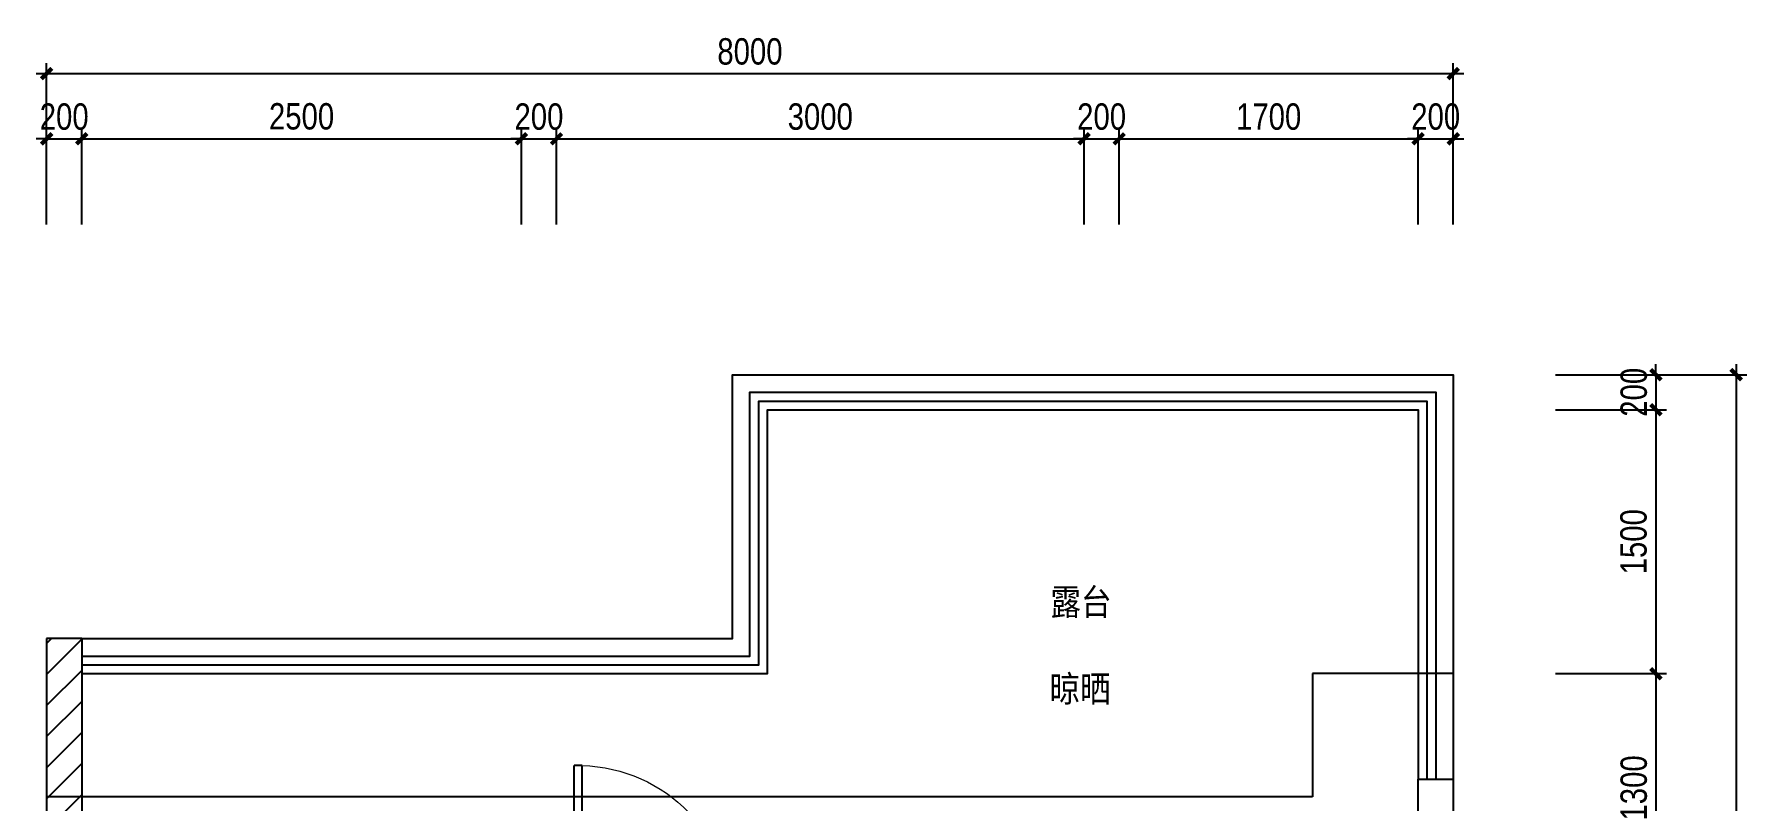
# Model space of a CAD drawing. Extents: x 160245 to 405305, y -111140 to 232735.
# Drawn here: x 270337 to 280076, y -95713 to -91355 of the extents above; entities that cross this region are included whole.
import ezdxf

# ---------------------------------------------------------------- set-up
doc = ezdxf.new("R2010")
doc.units = 0
doc.header["$LTSCALE"] = 10
doc.header["$MEASUREMENT"] = 0
doc.linetypes.add('HIDDEN', pattern=[0.375, 0.25, -0.125])
doc.layers.get('Defpoints').update_dxf_attribs({"color": 229})
for name, color, linetype in [('Door 门', 107, 'Continuous'), ('P-Furniture 家具', 153, 'Continuous'), ('P-N wall 新建隔墙', 241, 'Continuous'), ('P-O wall 原始墙体', 245, 'Continuous'), ('P-o 原建筑尺寸', 8, 'Continuous'), ('P-Text  平面文字', 9, 'Continuous')]:
    doc.layers.add(name, color=color, linetype=linetype)
doc.styles.add('PDC DIM', font='PMingLiU-ExtB.ttf', dxfattribs={"width": 0.85})
doc.dimstyles.new('PDC-A2', dxfattribs={"dimscale": 0, "dimtxt": 2.5, "dimasz": 1, "dimexe": 1, "dimexo": 1, "dimgap": 0.7, "dimtad": 1, "dimdec": 0, "dimtxsty": 'PDC DIM', "dimblk": 'ARCHTICK', "dimcen": 1, "dimdle": 1, "dimclrd": 8, "dimclre": 8, "dimclrt": 9, "dimadec": 0, "dimazin": 0, "dimtfac": 1, "dimtdec": 0, "dimtix": 1, "dimtmove": 2, "dimatfit": 3, "dimldrblk": 'PDC A2 T R', "dimfxl": 10, "dimfxlon": 1, "dimarcsym": 0})

# ---------------------------------------------------------------- blocks, each defined once
blk = doc.blocks.new('$DorLib2D$00000001')
for p, q in [((0.45, 0.975), (0.5, 0.975)), ((0.45, 0), (0.45, 0.975)), ((0.5, 0), (0.5, 0.975)), ((0.5, 0), (0.45, 0))]:
    blk.add_line(p, q)
at = {"lineweight": 13}
blk.add_arc((0.475, 0), 0.975, 91.4693, 180, dxfattribs=at)
blk = doc.blocks.new('_ArchTick')
at = {"color": 0, "linetype": 'ByBlock', "const_width": 0.4}
blk.add_lwpolyline([(-0.5, -0.5), (0.5, 0.5)], dxfattribs=at)
blk = doc.blocks.new('*D1026')
at = {"layer": 'Defpoints', "color": 0, "transparency": 16777216}
for p in [(278928.6, -93290.6), (278928.6, -93490.6), (279559.4, -93490.6)]:
    blk.add_point(p, dxfattribs=at)
at = {"layer": 'P-o 原建筑尺寸', "color": 8, "lineweight": -2, "transparency": 16777216}
for p, q in [((278988.6, -93290.6), (279619.4, -93290.6)), ((279559.4, -93290.6), (279559.4, -93230.6)), ((279559.4, -93290.6), (279559.4, -93490.6)), ((278988.6, -93490.6), (279619.4, -93490.6)), ((279559.4, -93490.6), (279559.4, -93550.6))]:
    blk.add_line(p, q, dxfattribs=at)
at = {"layer": 'P-o 原建筑尺寸', "color": 8, "lineweight": -2, "transparency": 16777216, "xscale": 60, "yscale": 60, "zscale": 60}
for p, rotation in [((279559.4, -93290.6), 270), ((279559.4, -93490.6), 90)]:
    blk.add_blockref('_ArchTick', p, dxfattribs=dict(at, rotation=rotation))
at = {"layer": 'P-o 原建筑尺寸', "color": 9, "transparency": 16777216, "insert": (279433.9, -93390.6), "char_height": 150, "attachment_point": 5, "rotation": 90, "style": 'PDC DIM'}
blk.add_mtext('200', dxfattribs=at)
blk = doc.blocks.new('PDC A2 T R')
at = {"color": 0, "linetype": 'ByBlock'}
blk.add_line((0, 0), (-2, 0), dxfattribs=at)
for points in [[(-2.15, 0.89), (-1.49, 1.35), (-0.6, 0), (0, 0)], [(-2.15, -0.89), (-1.49, -1.35), (-0.6, 0), (0, 0)]]:
    blk.add_solid(points, dxfattribs=at)
blk = doc.blocks.new('*D1027')
at = {"layer": 'Defpoints', "color": 0, "transparency": 16777216}
for p in [(278928.6, -93490.6), (278928.6, -94990.6), (279559.4, -94990.6)]:
    blk.add_point(p, dxfattribs=at)
at = {"layer": 'P-o 原建筑尺寸', "color": 8, "lineweight": -2, "transparency": 16777216}
for p, q in [((278988.6, -93490.6), (279619.4, -93490.6)), ((279559.4, -93430.6), (279559.4, -95050.6)), ((278988.6, -94990.6), (279619.4, -94990.6))]:
    blk.add_line(p, q, dxfattribs=at)
at = {"layer": 'P-o 原建筑尺寸', "color": 8, "lineweight": -2, "transparency": 16777216, "xscale": 60, "yscale": 60, "zscale": 60}
for p, rotation in [((279559.4, -93490.6), 90), ((279559.4, -94990.6), 270)]:
    blk.add_blockref('_ArchTick', p, dxfattribs=dict(at, rotation=rotation))
at = {"layer": 'P-o 原建筑尺寸', "color": 9, "transparency": 16777216, "insert": (279432.5, -94240.6), "char_height": 150, "attachment_point": 5, "rotation": 90, "style": 'PDC DIM'}
blk.add_mtext('1500', dxfattribs=at)
blk = doc.blocks.new('*D1028')
at = {"layer": 'Defpoints', "color": 0, "transparency": 16777216}
for p in [(278928.6, -94990.6), (278928.6, -96290.6), (279559.4, -96290.6)]:
    blk.add_point(p, dxfattribs=at)
at = {"layer": 'P-o 原建筑尺寸', "color": 8, "lineweight": -2, "transparency": 16777216}
for p, q in [((279559.4, -94930.6), (279559.4, -96350.6)), ((278988.6, -94990.6), (279619.4, -94990.6)), ((278988.6, -96290.6), (279619.4, -96290.6))]:
    blk.add_line(p, q, dxfattribs=at)
at = {"layer": 'P-o 原建筑尺寸', "color": 8, "lineweight": -2, "transparency": 16777216, "xscale": 60, "yscale": 60, "zscale": 60}
for p, rotation in [((279559.4, -94990.6), 90), ((279559.4, -96290.6), 270)]:
    blk.add_blockref('_ArchTick', p, dxfattribs=dict(at, rotation=rotation))
at = {"layer": 'P-o 原建筑尺寸', "color": 9, "transparency": 16777216, "insert": (279433.9, -95640.6), "char_height": 150, "attachment_point": 5, "rotation": 90, "style": 'PDC DIM'}
blk.add_mtext('1300', dxfattribs=at)
blk = doc.blocks.new('*D1025')
at = {"layer": 'Defpoints', "color": 0, "transparency": 16777216}
for p in [(278928.6, -93290.6), (278928.6, -103990.6), (280015.9, -103990.6)]:
    blk.add_point(p, dxfattribs=at)
at = {"layer": 'P-o 原建筑尺寸', "color": 8, "lineweight": -2, "transparency": 16777216}
for p, q in [((279415.9, -93290.6), (280075.9, -93290.6)), ((280015.9, -93230.6), (280015.9, -104050.6)), ((279415.9, -103990.6), (280075.9, -103990.6))]:
    blk.add_line(p, q, dxfattribs=at)
at = {"layer": 'P-o 原建筑尺寸', "color": 8, "lineweight": -2, "transparency": 16777216, "xscale": 60, "yscale": 60, "zscale": 60}
for p, rotation in [((280015.9, -93290.6), 90), ((280015.9, -103990.6), 270)]:
    blk.add_blockref('_ArchTick', p, dxfattribs=dict(at, rotation=rotation))
at = {"layer": 'P-o 原建筑尺寸', "color": 9, "transparency": 16777216, "insert": (279890.4, -98640.6), "char_height": 150, "attachment_point": 5, "rotation": 90, "style": 'PDC DIM'}
blk.add_mtext('10700', dxfattribs=at)
blk = doc.blocks.new('*D1033')
at = {"layer": 'Defpoints', "color": 0, "transparency": 16777216}
for p in [(270606.9, -91949.4), (270406.9, -92497), (270606.9, -92497)]:
    blk.add_point(p, dxfattribs=at)
at = {"layer": 'P-o 原建筑尺寸', "color": 8, "lineweight": -2, "transparency": 16777216}
for p, q in [((270406.9, -92437), (270406.9, -91889.4)), ((270606.9, -92437), (270606.9, -91889.4)), ((270406.9, -91949.4), (270346.9, -91949.4)), ((270406.9, -91949.4), (270606.9, -91949.4)), ((270606.9, -91949.4), (270666.9, -91949.4))]:
    blk.add_line(p, q, dxfattribs=at)
at = {"layer": 'P-o 原建筑尺寸', "color": 8, "lineweight": -2, "transparency": 16777216, "xscale": 60, "yscale": 60, "zscale": 60}
blk.add_blockref('_ArchTick', (270406.9, -91949.4), dxfattribs=at)
at = {"layer": 'P-o 原建筑尺寸', "color": 8, "lineweight": -2, "transparency": 16777216, "xscale": 60, "yscale": 60, "zscale": 60, "rotation": 180}
blk.add_blockref('_ArchTick', (270606.9, -91949.4), dxfattribs=at)
at = {"layer": 'P-o 原建筑尺寸', "color": 9, "transparency": 16777216, "insert": (270506.9, -91823.9), "char_height": 150, "attachment_point": 5, "style": 'PDC DIM'}
blk.add_mtext('200', dxfattribs=at)
blk = doc.blocks.new('*D1034')
at = {"layer": 'Defpoints', "color": 0, "transparency": 16777216}
for p in [(273106.9, -91949.4), (270606.9, -92497), (273106.9, -92497)]:
    blk.add_point(p, dxfattribs=at)
at = {"layer": 'P-o 原建筑尺寸', "color": 8, "lineweight": -2, "transparency": 16777216}
for p, q in [((270606.9, -92437), (270606.9, -91889.4)), ((273106.9, -92437), (273106.9, -91889.4)), ((270546.9, -91949.4), (273166.9, -91949.4))]:
    blk.add_line(p, q, dxfattribs=at)
at = {"layer": 'P-o 原建筑尺寸', "color": 8, "lineweight": -2, "transparency": 16777216, "xscale": 60, "yscale": 60, "zscale": 60, "rotation": 180}
blk.add_blockref('_ArchTick', (270606.9, -91949.4), dxfattribs=at)
at = {"layer": 'P-o 原建筑尺寸', "color": 8, "lineweight": -2, "transparency": 16777216, "xscale": 60, "yscale": 60, "zscale": 60}
blk.add_blockref('_ArchTick', (273106.9, -91949.4), dxfattribs=at)
at = {"layer": 'P-o 原建筑尺寸', "color": 9, "transparency": 16777216, "insert": (271856.9, -91822.5), "char_height": 150, "attachment_point": 5, "style": 'PDC DIM'}
blk.add_mtext('2500', dxfattribs=at)
blk = doc.blocks.new('*D1035')
at = {"layer": 'Defpoints', "color": 0, "transparency": 16777216}
for p in [(273306.9, -91949.4), (273106.9, -92497), (273306.9, -92497)]:
    blk.add_point(p, dxfattribs=at)
at = {"layer": 'P-o 原建筑尺寸', "color": 8, "lineweight": -2, "transparency": 16777216}
for p, q in [((273106.9, -92437), (273106.9, -91889.4)), ((273306.9, -92437), (273306.9, -91889.4)), ((273106.9, -91949.4), (273046.9, -91949.4)), ((273106.9, -91949.4), (273306.9, -91949.4)), ((273306.9, -91949.4), (273366.9, -91949.4))]:
    blk.add_line(p, q, dxfattribs=at)
at = {"layer": 'P-o 原建筑尺寸', "color": 8, "lineweight": -2, "transparency": 16777216, "xscale": 60, "yscale": 60, "zscale": 60}
blk.add_blockref('_ArchTick', (273106.9, -91949.4), dxfattribs=at)
at = {"layer": 'P-o 原建筑尺寸', "color": 8, "lineweight": -2, "transparency": 16777216, "xscale": 60, "yscale": 60, "zscale": 60, "rotation": 180}
blk.add_blockref('_ArchTick', (273306.9, -91949.4), dxfattribs=at)
at = {"layer": 'P-o 原建筑尺寸', "color": 9, "transparency": 16777216, "insert": (273206.9, -91823.9), "char_height": 150, "attachment_point": 5, "style": 'PDC DIM'}
blk.add_mtext('200', dxfattribs=at)
blk = doc.blocks.new('*D1036')
at = {"layer": 'Defpoints', "color": 0, "transparency": 16777216}
for p in [(276306.9, -91949.4), (273306.9, -92497), (276306.9, -92497)]:
    blk.add_point(p, dxfattribs=at)
at = {"layer": 'P-o 原建筑尺寸', "color": 8, "lineweight": -2, "transparency": 16777216}
for p, q in [((273306.9, -92437), (273306.9, -91889.4)), ((276306.9, -92437), (276306.9, -91889.4)), ((273246.9, -91949.4), (276366.9, -91949.4))]:
    blk.add_line(p, q, dxfattribs=at)
at = {"layer": 'P-o 原建筑尺寸', "color": 8, "lineweight": -2, "transparency": 16777216, "xscale": 60, "yscale": 60, "zscale": 60, "rotation": 180}
blk.add_blockref('_ArchTick', (273306.9, -91949.4), dxfattribs=at)
at = {"layer": 'P-o 原建筑尺寸', "color": 8, "lineweight": -2, "transparency": 16777216, "xscale": 60, "yscale": 60, "zscale": 60}
blk.add_blockref('_ArchTick', (276306.9, -91949.4), dxfattribs=at)
at = {"layer": 'P-o 原建筑尺寸', "color": 9, "transparency": 16777216, "insert": (274806.9, -91823.9), "char_height": 150, "attachment_point": 5, "style": 'PDC DIM'}
blk.add_mtext('3000', dxfattribs=at)
blk = doc.blocks.new('*D1037')
at = {"layer": 'Defpoints', "color": 0, "transparency": 16777216}
for p in [(276506.9, -91949.4), (276306.9, -92497), (276506.9, -92497)]:
    blk.add_point(p, dxfattribs=at)
at = {"layer": 'P-o 原建筑尺寸', "color": 8, "lineweight": -2, "transparency": 16777216}
for p, q in [((276306.9, -92437), (276306.9, -91889.4)), ((276506.9, -92437), (276506.9, -91889.4)), ((276306.9, -91949.4), (276246.9, -91949.4)), ((276306.9, -91949.4), (276506.9, -91949.4)), ((276506.9, -91949.4), (276566.9, -91949.4))]:
    blk.add_line(p, q, dxfattribs=at)
at = {"layer": 'P-o 原建筑尺寸', "color": 8, "lineweight": -2, "transparency": 16777216, "xscale": 60, "yscale": 60, "zscale": 60}
blk.add_blockref('_ArchTick', (276306.9, -91949.4), dxfattribs=at)
at = {"layer": 'P-o 原建筑尺寸', "color": 8, "lineweight": -2, "transparency": 16777216, "xscale": 60, "yscale": 60, "zscale": 60, "rotation": 180}
blk.add_blockref('_ArchTick', (276506.9, -91949.4), dxfattribs=at)
at = {"layer": 'P-o 原建筑尺寸', "color": 9, "transparency": 16777216, "insert": (276406.9, -91823.9), "char_height": 150, "attachment_point": 5, "style": 'PDC DIM'}
blk.add_mtext('200', dxfattribs=at)
blk = doc.blocks.new('*D1038')
at = {"layer": 'Defpoints', "color": 0, "transparency": 16777216}
for p in [(278206.9, -91949.4), (276506.9, -92497), (278206.9, -92497)]:
    blk.add_point(p, dxfattribs=at)
at = {"layer": 'P-o 原建筑尺寸', "color": 8, "lineweight": -2, "transparency": 16777216}
for p, q in [((276506.9, -92437), (276506.9, -91889.4)), ((278206.9, -92437), (278206.9, -91889.4)), ((276446.9, -91949.4), (278266.9, -91949.4))]:
    blk.add_line(p, q, dxfattribs=at)
at = {"layer": 'P-o 原建筑尺寸', "color": 8, "lineweight": -2, "transparency": 16777216, "xscale": 60, "yscale": 60, "zscale": 60, "rotation": 180}
blk.add_blockref('_ArchTick', (276506.9, -91949.4), dxfattribs=at)
at = {"layer": 'P-o 原建筑尺寸', "color": 8, "lineweight": -2, "transparency": 16777216, "xscale": 60, "yscale": 60, "zscale": 60}
blk.add_blockref('_ArchTick', (278206.9, -91949.4), dxfattribs=at)
at = {"layer": 'P-o 原建筑尺寸', "color": 9, "transparency": 16777216, "insert": (277356.9, -91823.9), "char_height": 150, "attachment_point": 5, "style": 'PDC DIM'}
blk.add_mtext('1700', dxfattribs=at)
blk = doc.blocks.new('*D1039')
at = {"layer": 'Defpoints', "color": 0, "transparency": 16777216}
for p in [(278406.9, -91949.4), (278206.9, -92497), (278406.9, -92497)]:
    blk.add_point(p, dxfattribs=at)
at = {"layer": 'P-o 原建筑尺寸', "color": 8, "lineweight": -2, "transparency": 16777216}
for p, q in [((278206.9, -92437), (278206.9, -91889.4)), ((278406.9, -92437), (278406.9, -91889.4)), ((278206.9, -91949.4), (278146.9, -91949.4)), ((278206.9, -91949.4), (278406.9, -91949.4)), ((278406.9, -91949.4), (278466.9, -91949.4))]:
    blk.add_line(p, q, dxfattribs=at)
at = {"layer": 'P-o 原建筑尺寸', "color": 8, "lineweight": -2, "transparency": 16777216, "xscale": 60, "yscale": 60, "zscale": 60}
blk.add_blockref('_ArchTick', (278206.9, -91949.4), dxfattribs=at)
at = {"layer": 'P-o 原建筑尺寸', "color": 8, "lineweight": -2, "transparency": 16777216, "xscale": 60, "yscale": 60, "zscale": 60, "rotation": 180}
blk.add_blockref('_ArchTick', (278406.9, -91949.4), dxfattribs=at)
at = {"layer": 'P-o 原建筑尺寸', "color": 9, "transparency": 16777216, "insert": (278306.9, -91823.9), "char_height": 150, "attachment_point": 5, "style": 'PDC DIM'}
blk.add_mtext('200', dxfattribs=at)
blk = doc.blocks.new('*D1040')
at = {"layer": 'Defpoints', "color": 0, "transparency": 16777216}
for p in [(278406.9, -91578.8), (270406.9, -92497), (278406.9, -92497)]:
    blk.add_point(p, dxfattribs=at)
at = {"layer": 'P-o 原建筑尺寸', "color": 8, "lineweight": -2, "transparency": 16777216}
for p, q in [((270406.9, -92178.8), (270406.9, -91518.8)), ((278406.9, -92178.8), (278406.9, -91518.8)), ((270346.9, -91578.8), (278466.9, -91578.8))]:
    blk.add_line(p, q, dxfattribs=at)
at = {"layer": 'P-o 原建筑尺寸', "color": 8, "lineweight": -2, "transparency": 16777216, "xscale": 60, "yscale": 60, "zscale": 60, "rotation": 180}
blk.add_blockref('_ArchTick', (270406.9, -91578.8), dxfattribs=at)
at = {"layer": 'P-o 原建筑尺寸', "color": 8, "lineweight": -2, "transparency": 16777216, "xscale": 60, "yscale": 60, "zscale": 60}
blk.add_blockref('_ArchTick', (278406.9, -91578.8), dxfattribs=at)
at = {"layer": 'P-o 原建筑尺寸', "color": 9, "transparency": 16777216, "insert": (274406.9, -91453.3), "char_height": 150, "attachment_point": 5, "style": 'PDC DIM'}
blk.add_mtext('8000', dxfattribs=at)

msp = doc.modelspace()

# ---------------------------------------------------------------- hatches: boundary and pattern name
at = {"layer": 'P-O wall 原始墙体'}
h = msp.add_hatch(dxfattribs=at)
h.set_pattern_fill('普通砖', color=256, scale=50, style=0)
h.set_pattern_definition([(45, (59491.28, 89.76), (-88.38838, 88.38838), [])])
h.paths.add_polyline_path([(270406.9, -94790.6), (270406.9, -96290.6), (270606.9, -96290.6), (270606.9, -94790.6)])

# ---------------------------------------------------------------- linework, layer by layer
at = {"layer": 'P-Furniture 家具', "linetype": 'HIDDEN'}
msp.add_lwpolyline([(278406.9, -94990.6), (277606.9, -94990.6), (277606.9, -95690.6), (270406.9, -95690.6)], dxfattribs=at)
at = {"layer": 'P-N wall 新建隔墙', "color": 107}
for points in [[(270606.9, -94790.6), (274306.9, -94790.6), (274306.9, -93290.6), (278406.9, -93290.6), (278406.9, -95590.6)], [(270606.9, -94890.6), (274406.9, -94890.6), (274406.9, -93390.6), (278306.9, -93390.6), (278306.9, -95590.6)], [(270606.9, -94940.6), (274456.9, -94940.6), (274456.9, -93440.6), (278256.9, -93440.6), (278256.9, -95590.6)], [(270606.9, -94990.6), (274506.9, -94990.6), (274506.9, -93490.6), (278206.9, -93490.6), (278206.9, -95590.6)]]:
    msp.add_lwpolyline(points, dxfattribs=at)
at = {"layer": 'P-O wall 原始墙体'}
for p, q in [((270406.9, -94790.6), (270406.9, -96290.6)), ((270606.9, -94790.6), (270406.9, -94790.6)), ((270606.9, -94790.6), (270606.9, -96290.6))]:
    msp.add_line(p, q, dxfattribs=at)
msp.add_lwpolyline([(278206.9, -95590.6), (278406.9, -95590.6), (278406.9, -96290.6), (278206.9, -96290.6)], close=True, dxfattribs=at)

# ---------------------------------------------------------------- block references
at = {"layer": 'Door 门', "extrusion": (0, 0, -1), "xscale": 900, "yscale": 900, "zscale": -900}
msp.add_blockref('$DorLib2D$00000001', (-273856.9, -96390.6), dxfattribs=at)

# ---------------------------------------------------------------- texts
at = {"layer": 'P-Text  平面文字', "insert": (276115.7, -94508.1), "char_height": 150, "width": 893.426, "attachment_point": 1, "style": 'PDC DIM'}
msp.add_mtext('露台', dxfattribs=at)
at = {"layer": 'P-Text  平面文字', "insert": (276110.2, -95001.7), "char_height": 150, "attachment_point": 1, "style": 'PDC DIM'}
msp.add_mtext_dynamic_manual_height_columns('晾晒', width=893.426, gutter_width=1750, heights=[0], dxfattribs=at)

# ---------------------------------------------------------------- dimensions: what is measured, and where the dimension line sits
at = {"layer": 'P-o 原建筑尺寸'}
for base, p1, p2, picture, middle in [((278406.9, -91578.8), (270406.9, -92497), (278406.9, -92497), '*D1040', (274406.9, -91453.3)), ((270606.9, -91949.4), (270406.9, -92497), (270606.9, -92497), '*D1033', (270506.9, -91823.9)), ((273106.9, -91949.4), (270606.9, -92497), (273106.9, -92497), '*D1034', (271856.9, -91822.5)), ((273306.9, -91949.4), (273106.9, -92497), (273306.9, -92497), '*D1035', (273206.9, -91823.9)), ((276306.9, -91949.4), (273306.9, -92497), (276306.9, -92497), '*D1036', (274806.9, -91823.9)), ((276506.9, -91949.4), (276306.9, -92497), (276506.9, -92497), '*D1037', (276406.9, -91823.9)), ((278206.9, -91949.4), (276506.9, -92497), (278206.9, -92497), '*D1038', (277356.9, -91823.9)), ((278406.9, -91949.4), (278206.9, -92497), (278406.9, -92497), '*D1039', (278306.9, -91823.9))]:
    dim = msp.add_linear_dim(base=base, p1=p1, p2=p2, dimstyle='PDC-A2', override={"dimscale": 60}, dxfattribs=at)
    dim.commit()
    dim.dimension.update_dxf_attribs({"geometry": picture, "text_midpoint": middle})
for base, p1, p2, picture, middle in [((279559.4, -93490.6), (278928.6, -93290.6), (278928.6, -93490.6), '*D1026', (279433.9, -93390.6)), ((280015.9, -103990.6), (278928.6, -93290.6), (278928.6, -103990.6), '*D1025', (279890.4, -98640.6)), ((279559.4, -94990.6), (278928.6, -93490.6), (278928.6, -94990.6), '*D1027', (279432.5, -94240.6)), ((279559.4, -96290.6), (278928.6, -94990.6), (278928.6, -96290.6), '*D1028', (279433.9, -95640.6))]:
    dim = msp.add_linear_dim(base=base, p1=p1, p2=p2, angle=90, dimstyle='PDC-A2', override={"dimscale": 60}, dxfattribs=at)
    dim.commit()
    dim.dimension.update_dxf_attribs({"geometry": picture, "text_midpoint": middle})

doc.saveas('drawing.dxf')
